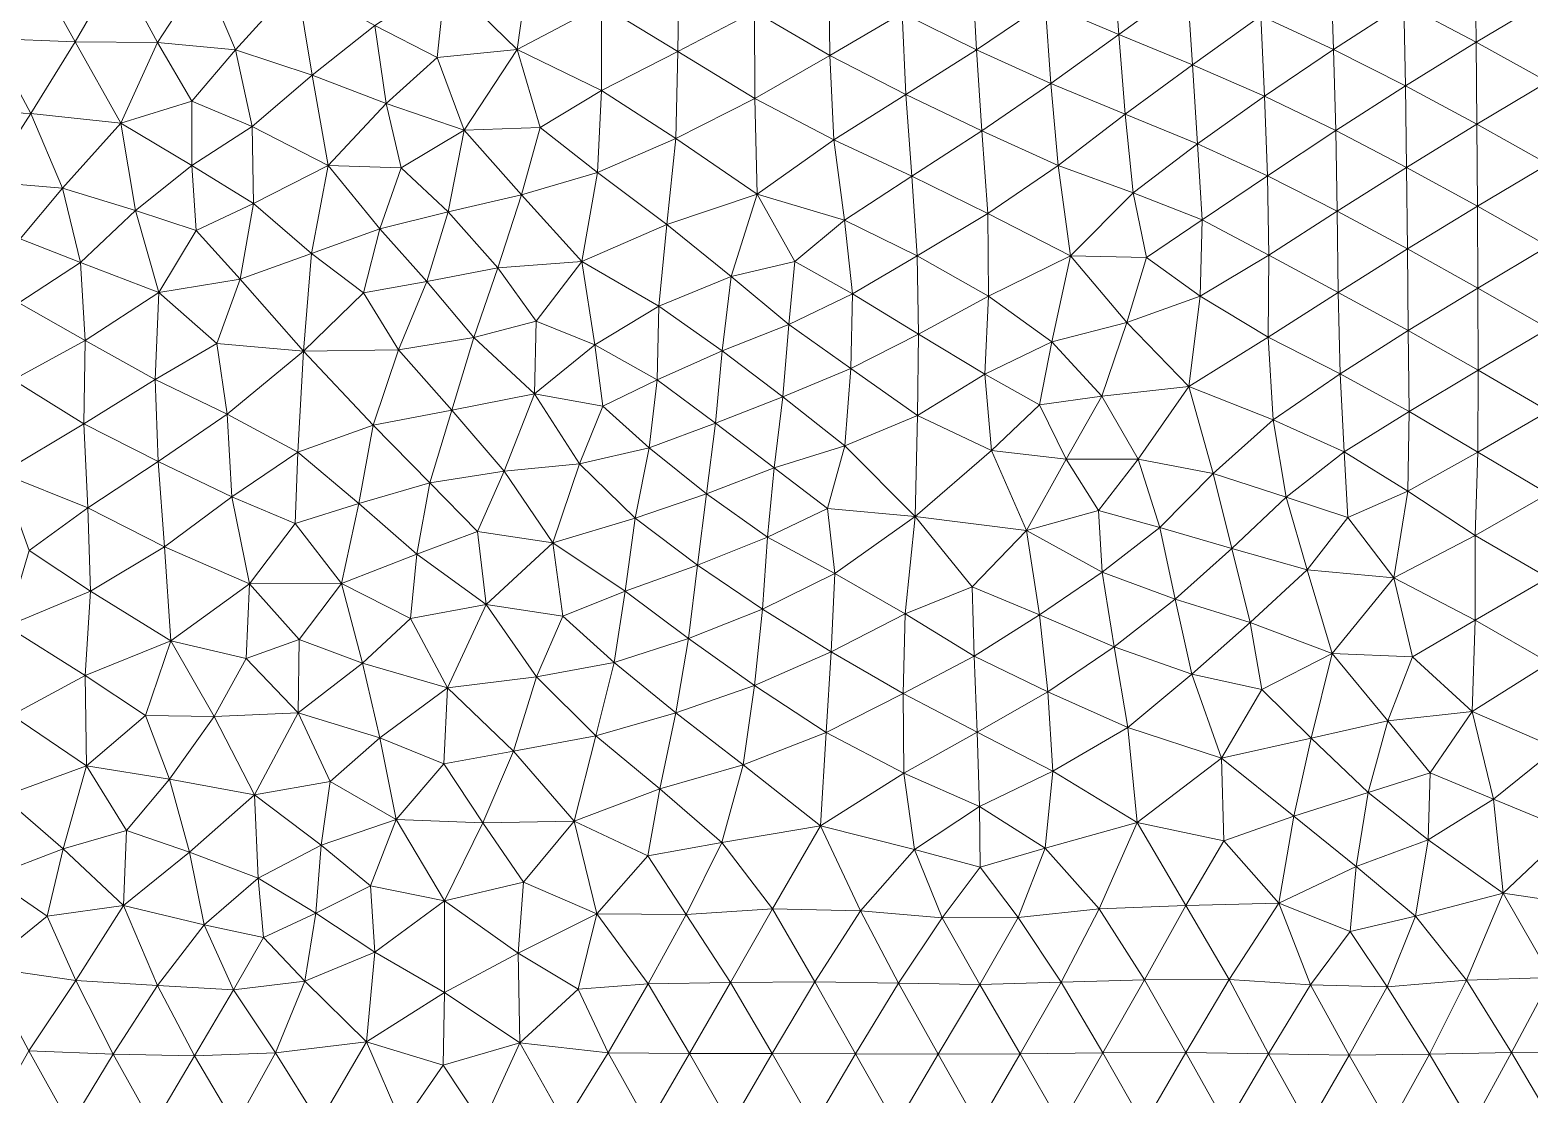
# Model space of a CAD drawing. Extents: x 1.2 to 53.9, y -43.5 to 3.2.
# Drawn here: x 15.723 to 19.36, y -39.633 to -37.052 of the extents above; entities that cross this region are included whole.
import ezdxf

# ---------------------------------------------------------------- set-up
doc = ezdxf.new("R2010")
doc.units = 0
doc.header["$MEASUREMENT"] = 0
doc.layers.add('layer', color=7, linetype='Continuous')

msp = doc.modelspace()

# ---------------------------------------------------------------- linework, layer by layer
at = {"layer": 'layer', "color": 47, "lineweight": 9}
for points in [[(16.9364, -36.8745), (16.7313, -36.9292), (16.9047, -37.0991)], [(17.1096, -36.9918), (16.9364, -36.8745), (16.9047, -37.0991)], [(18.3507, -36.8697), (18.1863, -36.9872), (18.3653, -37.0627)], [(18.5305, -36.942), (18.3507, -36.8697), (18.3653, -37.0627)], [(15.7306, -36.8974), (15.5259, -36.8933), (15.627, -37.0723)], [(15.8326, -37.0802), (15.7306, -36.8974), (15.627, -37.0723)], [(15.9356, -36.9027), (15.7306, -36.8974), (15.8326, -37.0802)], [(16.0321, -37.0819), (15.9356, -36.9027), (15.8326, -37.0802)], [(16.1421, -36.9128), (15.9356, -36.9027), (16.0321, -37.0819)], [(16.2218, -37.0997), (16.1421, -36.9128), (16.0321, -37.0819)], [(16.3702, -36.936), (16.1421, -36.9128), (16.2218, -37.0997)], [(17.2983, -36.8916), (17.1096, -36.9918), (17.2945, -37.1038)], [(17.4806, -37.0073), (17.2983, -36.8916), (17.2945, -37.1038)], [(17.6612, -36.912), (17.4806, -37.0073), (17.664, -37.1134)], [(17.8392, -37.0108), (17.6612, -36.912), (17.664, -37.1134)], [(18.0087, -36.9058), (17.8392, -37.0108), (18.0192, -37.0999)], [(18.1863, -36.9872), (18.0087, -36.9058), (18.0192, -37.0999)], [(18.8795, -36.9014), (18.7095, -37.0177), (18.886, -37.0994)], [(19.0568, -36.9889), (18.8795, -36.9014), (18.886, -37.0994)], [(19.2298, -36.8818), (19.0568, -36.9889), (19.2318, -37.0814)], [(19.4046, -36.9777), (19.2298, -36.8818), (19.2318, -37.0814)], [(16.3702, -36.936), (16.2218, -37.0997), (16.4079, -37.1613)], [(16.5599, -37.0409), (16.3702, -36.936), (16.4079, -37.1613)], [(16.7313, -36.9292), (16.5599, -37.0409), (16.7113, -37.1183)], [(16.9047, -37.0991), (16.7313, -36.9292), (16.7113, -37.1183)], [(18.5305, -36.942), (18.3653, -37.0627), (18.5433, -37.1361)], [(18.7095, -37.0177), (18.5305, -36.942), (18.5433, -37.1361)], [(18.1863, -36.9872), (18.0192, -37.0999), (18.2003, -37.1815)], [(18.3653, -37.0627), (18.1863, -36.9872), (18.2003, -37.1815)], [(19.0568, -36.9889), (18.886, -37.0994), (19.0603, -37.1873)], [(19.2318, -37.0814), (19.0568, -36.9889), (19.0603, -37.1873)], [(19.4046, -36.9777), (19.2318, -37.0814), (19.4055, -37.1774)], [(17.1096, -36.9918), (16.9047, -37.0991), (17.1094, -37.1988)], [(17.2945, -37.1038), (17.1096, -36.9918), (17.1094, -37.1988)], [(17.4806, -37.0073), (17.2945, -37.1038), (17.4815, -37.218)], [(17.664, -37.1134), (17.4806, -37.0073), (17.4815, -37.218)], [(17.8392, -37.0108), (17.664, -37.1134), (17.8485, -37.2086)], [(18.0192, -37.0999), (17.8392, -37.0108), (17.8485, -37.2086)], [(18.7095, -37.0177), (18.5433, -37.1361), (18.7184, -37.2126)], [(18.886, -37.0994), (18.7095, -37.0177), (18.7184, -37.2126)], [(16.5599, -37.0409), (16.4079, -37.1613), (16.5872, -37.2298)], [(16.7113, -37.1183), (16.5599, -37.0409), (16.5872, -37.2298)], [(15.7249, -37.2546), (15.627, -37.0723), (15.5237, -37.2453)], [(15.8326, -37.0802), (15.627, -37.0723), (15.7249, -37.2546)], [(15.9436, -37.2775), (15.8326, -37.0802), (15.7249, -37.2546)], [(16.0321, -37.0819), (15.8326, -37.0802), (15.9436, -37.2775)], [(16.1155, -37.2244), (16.0321, -37.0819), (15.9436, -37.2775)], [(16.2218, -37.0997), (16.0321, -37.0819), (16.1155, -37.2244)], [(18.3653, -37.0627), (18.2003, -37.1815), (18.3803, -37.2561)], [(18.5433, -37.1361), (18.3653, -37.0627), (18.3803, -37.2561)], [(19.2318, -37.0814), (19.0603, -37.1873), (19.2335, -37.2804)], [(19.4055, -37.1774), (19.2318, -37.0814), (19.2335, -37.2804)], [(16.2218, -37.0997), (16.1155, -37.2244), (16.2624, -37.2858)], [(16.4079, -37.1613), (16.2218, -37.0997), (16.2624, -37.2858)], [(16.7113, -37.1183), (16.5872, -37.2298), (16.7766, -37.2946)], [(16.9047, -37.0991), (16.7113, -37.1183), (16.7766, -37.2946)], [(16.9607, -37.288), (16.9047, -37.0991), (16.7766, -37.2946)], [(17.1094, -37.1988), (16.9047, -37.0991), (16.9607, -37.288)], [(17.2945, -37.1038), (17.1094, -37.1988), (17.2898, -37.3148)], [(17.4815, -37.218), (17.2945, -37.1038), (17.2898, -37.3148)], [(17.664, -37.1134), (17.4815, -37.218), (17.6737, -37.3184)], [(17.8485, -37.2086), (17.664, -37.1134), (17.6737, -37.3184)], [(18.0192, -37.0999), (17.8485, -37.2086), (18.0326, -37.2966)], [(18.2003, -37.1815), (18.0192, -37.0999), (18.0326, -37.2966)], [(18.886, -37.0994), (18.7184, -37.2126), (18.8911, -37.2956)], [(19.0603, -37.1873), (18.886, -37.0994), (18.8911, -37.2956)], [(16.4079, -37.1613), (16.2624, -37.2858), (16.4461, -37.3801)], [(16.5872, -37.2298), (16.4079, -37.1613), (16.4461, -37.3801)], [(18.5433, -37.1361), (18.3803, -37.2561), (18.5555, -37.3276)], [(18.7184, -37.2126), (18.5433, -37.1361), (18.5555, -37.3276)], [(17.1094, -37.1988), (16.9607, -37.288), (17.1003, -37.3978)], [(17.2898, -37.3148), (17.1094, -37.1988), (17.1003, -37.3978)], [(18.2003, -37.1815), (18.0326, -37.2966), (18.2178, -37.3802)], [(18.3803, -37.2561), (18.2003, -37.1815), (18.2178, -37.3802)], [(19.0603, -37.1873), (18.8911, -37.2956), (19.063, -37.3851)], [(19.2335, -37.2804), (19.0603, -37.1873), (19.063, -37.3851)], [(19.4055, -37.1774), (19.2335, -37.2804), (19.4063, -37.3769)], [(16.1155, -37.2244), (15.9436, -37.2775), (16.1159, -37.3808)], [(16.2624, -37.2858), (16.1155, -37.2244), (16.1159, -37.3808)], [(16.6236, -37.386), (16.5872, -37.2298), (16.4461, -37.3801)], [(16.7766, -37.2946), (16.5872, -37.2298), (16.6236, -37.386)], [(17.4815, -37.218), (17.2898, -37.3148), (17.4876, -37.4498)], [(17.6737, -37.3184), (17.4815, -37.218), (17.4876, -37.4498)], [(17.8485, -37.2086), (17.6737, -37.3184), (17.8627, -37.406)], [(18.0326, -37.2966), (17.8485, -37.2086), (17.8627, -37.406)], [(18.7184, -37.2126), (18.5555, -37.3276), (18.7255, -37.4052)], [(18.8911, -37.2956), (18.7184, -37.2126), (18.7255, -37.4052)], [(15.7249, -37.2546), (15.5237, -37.2453), (15.6181, -37.4201)], [(15.8022, -37.4357), (15.7249, -37.2546), (15.6181, -37.4201)], [(15.9436, -37.2775), (15.7249, -37.2546), (15.8022, -37.4357)], [(15.9436, -37.2775), (15.8022, -37.4357), (15.979, -37.4893)], [(16.1159, -37.3808), (15.9436, -37.2775), (15.979, -37.4893)], [(18.3803, -37.2561), (18.2178, -37.3802), (18.3998, -37.4466)], [(18.5555, -37.3276), (18.3803, -37.2561), (18.3998, -37.4466)], [(19.2335, -37.2804), (19.063, -37.3851), (19.2349, -37.4793)], [(19.4063, -37.3769), (19.2335, -37.2804), (19.2349, -37.4793)], [(16.2624, -37.2858), (16.1159, -37.3808), (16.2651, -37.4724)], [(16.4461, -37.3801), (16.2624, -37.2858), (16.2651, -37.4724)], [(16.7766, -37.2946), (16.6236, -37.386), (16.738, -37.4925)], [(16.9153, -37.452), (16.7766, -37.2946), (16.738, -37.4925)], [(16.9607, -37.288), (16.7766, -37.2946), (16.9153, -37.452)], [(17.1003, -37.3978), (16.9607, -37.288), (16.9153, -37.452)], [(17.2898, -37.3148), (17.1003, -37.3978), (17.2682, -37.5237)], [(17.4876, -37.4498), (17.2898, -37.3148), (17.2682, -37.5237)], [(18.0326, -37.2966), (17.8627, -37.406), (18.0474, -37.4971)], [(18.2178, -37.3802), (18.0326, -37.2966), (18.0474, -37.4971)], [(18.8911, -37.2956), (18.7255, -37.4052), (18.8947, -37.4914)], [(19.063, -37.3851), (18.8911, -37.2956), (18.8947, -37.4914)], [(17.6737, -37.3184), (17.4876, -37.4498), (17.6991, -37.513)], [(17.8627, -37.406), (17.6737, -37.3184), (17.6991, -37.513)], [(18.5555, -37.3276), (18.3998, -37.4466), (18.5669, -37.5125)], [(18.7255, -37.4052), (18.5555, -37.3276), (18.5669, -37.5125)], [(16.1159, -37.3808), (15.979, -37.4893), (16.1263, -37.5378)], [(16.2651, -37.4724), (16.1159, -37.3808), (16.1263, -37.5378)], [(16.4461, -37.3801), (16.2651, -37.4724), (16.4057, -37.594)], [(16.5716, -37.5338), (16.4461, -37.3801), (16.4057, -37.594)], [(16.6236, -37.386), (16.4461, -37.3801), (16.5716, -37.5338)], [(16.738, -37.4925), (16.6236, -37.386), (16.5716, -37.5338)], [(18.2178, -37.3802), (18.0474, -37.4971), (18.2474, -37.5996)], [(18.3998, -37.4466), (18.2178, -37.3802), (18.2474, -37.5996)], [(19.063, -37.3851), (18.8947, -37.4914), (19.0651, -37.583)], [(19.2349, -37.4793), (19.063, -37.3851), (19.0651, -37.583)], [(19.4063, -37.3769), (19.2349, -37.4793), (19.407, -37.5765)], [(15.8022, -37.4357), (15.6181, -37.4201), (15.6994, -37.5586)], [(17.1003, -37.3978), (16.9153, -37.452), (17.0618, -37.6134)], [(17.2682, -37.5237), (17.1003, -37.3978), (17.0618, -37.6134)], [(17.8627, -37.406), (17.6991, -37.513), (17.8757, -37.5993)], [(18.0474, -37.4971), (17.8627, -37.406), (17.8757, -37.5993)], [(18.7255, -37.4052), (18.5669, -37.5125), (18.7285, -37.5978)], [(18.8947, -37.4914), (18.7255, -37.4052), (18.7285, -37.5978)], [(15.8022, -37.4357), (15.6994, -37.5586), (15.8458, -37.6155)], [(15.979, -37.4893), (15.8022, -37.4357), (15.8458, -37.6155)], [(16.9153, -37.452), (16.738, -37.4925), (16.858, -37.629)], [(17.0618, -37.6134), (16.9153, -37.452), (16.858, -37.629)], [(17.4876, -37.4498), (17.2682, -37.5237), (17.4243, -37.6498)], [(17.5784, -37.6136), (17.4876, -37.4498), (17.4243, -37.6498)], [(17.6991, -37.513), (17.4876, -37.4498), (17.5784, -37.6136)], [(18.3998, -37.4466), (18.2474, -37.5996), (18.432, -37.6036)], [(18.5669, -37.5125), (18.3998, -37.4466), (18.432, -37.6036)], [(15.979, -37.4893), (15.8458, -37.6155), (16.0355, -37.6884)], [(16.1263, -37.5378), (15.979, -37.4893), (16.0355, -37.6884)], [(16.2651, -37.4724), (16.1263, -37.5378), (16.2327, -37.6562)], [(16.4057, -37.594), (16.2651, -37.4724), (16.2327, -37.6562)], [(16.738, -37.4925), (16.5716, -37.5338), (16.6856, -37.6617)], [(16.858, -37.629), (16.738, -37.4925), (16.6856, -37.6617)], [(18.0474, -37.4971), (17.8757, -37.5993), (18.0486, -37.6972)], [(18.2474, -37.5996), (18.0474, -37.4971), (18.0486, -37.6972)], [(18.8947, -37.4914), (18.7285, -37.5978), (18.897, -37.6884)], [(19.0651, -37.583), (18.8947, -37.4914), (18.897, -37.6884)], [(19.2349, -37.4793), (19.0651, -37.583), (19.2361, -37.6782)], [(19.407, -37.5765), (19.2349, -37.4793), (19.2361, -37.6782)], [(16.5716, -37.5338), (16.4057, -37.594), (16.5326, -37.6897)], [(16.6856, -37.6617), (16.5716, -37.5338), (16.5326, -37.6897)], [(17.2682, -37.5237), (17.0618, -37.6134), (17.2488, -37.7218)], [(17.2682, -37.5237), (17.2488, -37.7218), (17.4243, -37.6498)], [(17.6991, -37.513), (17.5784, -37.6136), (17.7183, -37.692)], [(17.8757, -37.5993), (17.6991, -37.513), (17.7183, -37.692)], [(18.5669, -37.5125), (18.432, -37.6036), (18.5621, -37.6978)], [(18.7285, -37.5978), (18.5669, -37.5125), (18.5621, -37.6978)], [(15.8458, -37.6155), (15.6994, -37.5586), (15.6963, -37.7135)], [(16.2327, -37.6562), (16.1263, -37.5378), (16.0355, -37.6884)], [(16.4057, -37.594), (16.2327, -37.6562), (16.3863, -37.8312)], [(16.5326, -37.6897), (16.4057, -37.594), (16.3863, -37.8312)], [(17.8757, -37.5993), (17.7183, -37.692), (17.8789, -37.7893)], [(18.0486, -37.6972), (17.8757, -37.5993), (17.8789, -37.7893)], [(18.2474, -37.5996), (18.0486, -37.6972), (18.2027, -37.8081)], [(18.2474, -37.5996), (18.2027, -37.8081), (18.384, -37.7616)], [(18.432, -37.6036), (18.2474, -37.5996), (18.384, -37.7616)], [(18.5621, -37.6978), (18.432, -37.6036), (18.384, -37.7616)], [(18.7285, -37.5978), (18.5621, -37.6978), (18.7271, -37.7969)], [(18.897, -37.6884), (18.7285, -37.5978), (18.7271, -37.7969)], [(19.0651, -37.583), (18.897, -37.6884), (19.0673, -37.781)], [(19.2361, -37.6782), (19.0651, -37.583), (19.0673, -37.781)], [(19.407, -37.5765), (19.2361, -37.6782), (19.4074, -37.7761)], [(15.8458, -37.6155), (15.6963, -37.7135), (15.8573, -37.8049)], [(16.0355, -37.6884), (15.8458, -37.6155), (15.8573, -37.8049)], [(16.858, -37.629), (16.6856, -37.6617), (16.8, -37.7977)], [(16.9511, -37.7581), (16.858, -37.629), (16.8, -37.7977)], [(17.0618, -37.6134), (16.858, -37.629), (16.9511, -37.7581)], [(17.0939, -37.8151), (17.0618, -37.6134), (16.9511, -37.7581)], [(17.2488, -37.7218), (17.0618, -37.6134), (17.0939, -37.8151)], [(17.5784, -37.6136), (17.4243, -37.6498), (17.5643, -37.7661)], [(17.7183, -37.692), (17.5784, -37.6136), (17.5643, -37.7661)], [(16.2327, -37.6562), (16.0355, -37.6884), (16.1765, -37.812)], [(16.3863, -37.8312), (16.2327, -37.6562), (16.1765, -37.812)], [(16.6856, -37.6617), (16.5326, -37.6897), (16.6169, -37.8276)], [(16.8, -37.7977), (16.6856, -37.6617), (16.6169, -37.8276)], [(17.4243, -37.6498), (17.2488, -37.7218), (17.4025, -37.8304)], [(17.5643, -37.7661), (17.4243, -37.6498), (17.4025, -37.8304)], [(19.2361, -37.6782), (19.0673, -37.781), (19.2369, -37.877)], [(19.4074, -37.7761), (19.2361, -37.6782), (19.2369, -37.877)], [(15.8573, -37.8049), (15.6963, -37.7135), (15.6822, -37.9006)], [(16.0355, -37.6884), (15.8573, -37.8049), (16.0267, -37.8995)], [(16.1765, -37.812), (16.0355, -37.6884), (16.0267, -37.8995)], [(16.6169, -37.8276), (16.5326, -37.6897), (16.3863, -37.8312)], [(17.7183, -37.692), (17.5643, -37.7661), (17.7146, -37.8727)], [(17.8789, -37.7893), (17.7183, -37.692), (17.7146, -37.8727)], [(18.0486, -37.6972), (17.8789, -37.7893), (18.0395, -37.8865)], [(18.2027, -37.8081), (18.0486, -37.6972), (18.0395, -37.8865)], [(18.5621, -37.6978), (18.384, -37.7616), (18.5346, -37.9168)], [(18.7271, -37.7969), (18.5621, -37.6978), (18.5346, -37.9168)], [(18.897, -37.6884), (18.7271, -37.7969), (18.9017, -37.8857)], [(19.0673, -37.781), (18.897, -37.6884), (18.9017, -37.8857)], [(17.2488, -37.7218), (17.0939, -37.8151), (17.2444, -37.9004)], [(17.4025, -37.8304), (17.2488, -37.7218), (17.2444, -37.9004)], [(16.9511, -37.7581), (16.8, -37.7977), (16.9468, -37.9344)], [(17.0939, -37.8151), (16.9511, -37.7581), (16.9468, -37.9344)], [(17.5643, -37.7661), (17.4025, -37.8304), (17.5493, -37.9416)], [(17.7146, -37.8727), (17.5643, -37.7661), (17.5493, -37.9416)], [(17.8789, -37.7893), (17.7146, -37.8727), (17.8768, -37.9867)], [(18.0395, -37.8865), (17.8789, -37.7893), (17.8768, -37.9867)], [(18.384, -37.7616), (18.2027, -37.8081), (18.3239, -37.94)], [(18.384, -37.7616), (18.3239, -37.94), (18.5346, -37.9168)], [(19.0673, -37.781), (18.9017, -37.8857), (19.0695, -37.9772)], [(19.2369, -37.877), (19.0673, -37.781), (19.0695, -37.9772)], [(19.4074, -37.7761), (19.2369, -37.877), (19.4073, -37.976)], [(15.8573, -37.8049), (15.6822, -37.9006), (15.8533, -38.0074)], [(16.0267, -37.8995), (15.8573, -37.8049), (15.8533, -38.0074)], [(16.1765, -37.812), (16.0267, -37.8995), (16.2014, -37.9835)], [(16.3863, -37.8312), (16.1765, -37.812), (16.2014, -37.9835)], [(16.8, -37.7977), (16.6169, -37.8276), (16.7467, -37.9741)], [(16.9468, -37.9344), (16.8, -37.7977), (16.7467, -37.9741)], [(17.113, -37.9643), (17.0939, -37.8151), (16.9468, -37.9344)], [(17.2444, -37.9004), (17.0939, -37.8151), (17.113, -37.9643)], [(18.2027, -37.8081), (18.0395, -37.8865), (18.1721, -37.9608)], [(18.2027, -37.8081), (18.1721, -37.9608), (18.3239, -37.94)], [(18.7271, -37.7969), (18.5346, -37.9168), (18.7397, -37.9978)], [(18.9017, -37.8857), (18.7271, -37.7969), (18.7397, -37.9978)], [(16.3863, -37.8312), (16.2014, -37.9835), (16.3725, -38.0758)], [(16.5553, -38.0101), (16.3863, -37.8312), (16.3725, -38.0758)], [(16.6169, -37.8276), (16.3863, -37.8312), (16.5553, -38.0101)], [(16.7467, -37.9741), (16.6169, -37.8276), (16.5553, -38.0101)], [(17.4025, -37.8304), (17.2444, -37.9004), (17.3859, -38.0057)], [(17.5493, -37.9416), (17.4025, -37.8304), (17.3859, -38.0057)], [(17.7146, -37.8727), (17.5493, -37.9416), (17.6998, -38.0605)], [(17.8768, -37.9867), (17.7146, -37.8727), (17.6998, -38.0605)], [(18.0563, -38.0716), (18.0395, -37.8865), (17.8768, -37.9867)], [(18.1721, -37.9608), (18.0395, -37.8865), (18.0563, -38.0716)], [(18.9017, -37.8857), (18.7397, -37.9978), (18.9113, -38.0751)], [(19.0695, -37.9772), (18.9017, -37.8857), (18.9113, -38.0751)], [(19.2369, -37.877), (19.0695, -37.9772), (19.2357, -38.0758)], [(19.4073, -37.976), (19.2369, -37.877), (19.2357, -38.0758)], [(15.8533, -38.0074), (15.6822, -37.9006), (15.6535, -38.1269)], [(16.0267, -37.8995), (15.8533, -38.0074), (16.0344, -38.0984)], [(16.2014, -37.9835), (16.0267, -37.8995), (16.0344, -38.0984)], [(16.9468, -37.9344), (16.7467, -37.9741), (16.8732, -38.1221)], [(17.0565, -38.104), (16.9468, -37.9344), (16.8732, -38.1221)], [(17.113, -37.9643), (16.9468, -37.9344), (17.0565, -38.104)], [(17.2444, -37.9004), (17.113, -37.9643), (17.2257, -38.0651)], [(17.2444, -37.9004), (17.2257, -38.0651), (17.3859, -38.0057)], [(18.5346, -37.9168), (18.3239, -37.94), (18.4115, -38.0931)], [(18.5346, -37.9168), (18.4115, -38.0931), (18.5934, -38.1274)], [(18.7397, -37.9978), (18.5346, -37.9168), (18.5934, -38.1274)], [(17.2257, -38.0651), (17.113, -37.9643), (17.0565, -38.104)], [(17.5493, -37.9416), (17.3859, -38.0057), (17.5286, -38.114)], [(17.6998, -38.0605), (17.5493, -37.9416), (17.5286, -38.114)], [(18.1721, -37.9608), (18.0563, -38.0716), (18.2369, -38.0929)], [(18.3239, -37.94), (18.1721, -37.9608), (18.2369, -38.0929)], [(18.3239, -37.94), (18.2369, -38.0929), (18.4115, -38.0931)], [(15.8533, -38.0074), (15.6535, -38.1269), (15.8635, -38.211)], [(16.0344, -38.0984), (15.8533, -38.0074), (15.8635, -38.211)], [(16.2014, -37.9835), (16.0344, -38.0984), (16.2127, -38.1839)], [(16.3725, -38.0758), (16.2014, -37.9835), (16.2127, -38.1839)], [(16.7467, -37.9741), (16.5553, -38.0101), (16.6935, -38.1502)], [(16.8732, -38.1221), (16.7467, -37.9741), (16.6935, -38.1502)], [(17.3859, -38.0057), (17.2257, -38.0651), (17.3647, -38.1766)], [(17.5286, -38.114), (17.3859, -38.0057), (17.3647, -38.1766)], [(17.8768, -37.9867), (17.6998, -38.0605), (17.8707, -38.2317)], [(18.0563, -38.0716), (17.8768, -37.9867), (17.8707, -38.2317)], [(18.7397, -37.9978), (18.5934, -38.1274), (18.7709, -38.1847)], [(18.9113, -38.0751), (18.7397, -37.9978), (18.7709, -38.1847)], [(19.0695, -37.9772), (18.9113, -38.0751), (19.0663, -38.1702)], [(19.2357, -38.0758), (19.0695, -37.9772), (19.0663, -38.1702)], [(19.4073, -37.976), (19.2357, -38.0758), (19.4063, -38.1771)], [(16.5207, -38.2005), (16.5553, -38.0101), (16.3725, -38.0758)], [(16.6935, -38.1502), (16.5553, -38.0101), (16.5207, -38.2005)], [(16.3725, -38.0758), (16.2127, -38.1839), (16.3664, -38.2485)], [(16.5207, -38.2005), (16.3725, -38.0758), (16.3664, -38.2485)], [(17.2257, -38.0651), (17.0565, -38.104), (17.1913, -38.2356)], [(17.3647, -38.1766), (17.2257, -38.0651), (17.1913, -38.2356)], [(17.6998, -38.0605), (17.5286, -38.114), (17.6578, -38.2126)], [(17.6998, -38.0605), (17.6578, -38.2126), (17.8707, -38.2317)], [(18.1409, -38.2656), (18.0563, -38.0716), (17.8707, -38.2317)], [(18.2369, -38.0929), (18.0563, -38.0716), (18.1409, -38.2656)], [(18.9113, -38.0751), (18.7709, -38.1847), (18.9204, -38.2347)], [(19.0663, -38.1702), (18.9113, -38.0751), (18.9204, -38.2347)], [(19.2357, -38.0758), (19.0663, -38.1702), (19.2294, -38.2779)], [(19.4063, -38.1771), (19.2357, -38.0758), (19.2294, -38.2779)], [(16.0344, -38.0984), (15.8635, -38.211), (16.0496, -38.3054)], [(16.2127, -38.1839), (16.0344, -38.0984), (16.0496, -38.3054)], [(17.0565, -38.104), (16.8732, -38.1221), (16.9914, -38.2958)], [(17.1913, -38.2356), (17.0565, -38.104), (16.9914, -38.2958)], [(17.5286, -38.114), (17.3647, -38.1766), (17.5121, -38.2816)], [(17.6578, -38.2126), (17.5286, -38.114), (17.5121, -38.2816)], [(18.2369, -38.0929), (18.1409, -38.2656), (18.3157, -38.2173)], [(18.4115, -38.0931), (18.2369, -38.0929), (18.3157, -38.2173)], [(18.4115, -38.0931), (18.3157, -38.2173), (18.4643, -38.2586)], [(18.5934, -38.1274), (18.4115, -38.0931), (18.4643, -38.2586)], [(15.8635, -38.211), (15.6535, -38.1269), (15.7211, -38.3143)], [(16.6935, -38.1502), (16.5207, -38.2005), (16.662, -38.3232)], [(16.809, -38.2686), (16.6935, -38.1502), (16.662, -38.3232)], [(16.8732, -38.1221), (16.6935, -38.1502), (16.809, -38.2686)], [(16.9914, -38.2958), (16.8732, -38.1221), (16.809, -38.2686)], [(18.5934, -38.1274), (18.4643, -38.2586), (18.6391, -38.3096)], [(18.7709, -38.1847), (18.5934, -38.1274), (18.6391, -38.3096)], [(16.2127, -38.1839), (16.0496, -38.3054), (16.2557, -38.3948)], [(16.3664, -38.2485), (16.2127, -38.1839), (16.2557, -38.3948)], [(17.3647, -38.1766), (17.1913, -38.2356), (17.3428, -38.3501)], [(17.5121, -38.2816), (17.3647, -38.1766), (17.3428, -38.3501)], [(18.7709, -38.1847), (18.6391, -38.3096), (18.8215, -38.361)], [(18.9204, -38.2347), (18.7709, -38.1847), (18.8215, -38.361)], [(19.0663, -38.1702), (18.9204, -38.2347), (19.0324, -38.3806)], [(19.2294, -38.2779), (19.0663, -38.1702), (19.0324, -38.3806)], [(19.4063, -38.1771), (19.2294, -38.2779), (19.4065, -38.3803)], [(15.8635, -38.211), (15.7211, -38.3143), (15.8701, -38.4132)], [(16.0496, -38.3054), (15.8635, -38.211), (15.8701, -38.4132)], [(16.479, -38.3947), (16.5207, -38.2005), (16.3664, -38.2485)], [(16.662, -38.3232), (16.5207, -38.2005), (16.479, -38.3947)], [(17.6578, -38.2126), (17.5121, -38.2816), (17.676, -38.37)], [(17.8707, -38.2317), (17.6578, -38.2126), (17.676, -38.37)], [(18.3157, -38.2173), (18.1409, -38.2656), (18.3247, -38.3668)], [(18.4643, -38.2586), (18.3157, -38.2173), (18.3247, -38.3668)], [(16.479, -38.3947), (16.3664, -38.2485), (16.2557, -38.3948)], [(17.1913, -38.2356), (16.9914, -38.2958), (17.1669, -38.413)], [(17.3428, -38.3501), (17.1913, -38.2356), (17.1669, -38.413)], [(17.8707, -38.2317), (17.676, -38.37), (17.8464, -38.4676)], [(18.009, -38.4025), (17.8707, -38.2317), (17.8464, -38.4676)], [(18.1409, -38.2656), (17.8707, -38.2317), (18.009, -38.4025)], [(18.4643, -38.2586), (18.3247, -38.3668), (18.5013, -38.432)], [(18.6391, -38.3096), (18.4643, -38.2586), (18.5013, -38.432)], [(19.0324, -38.3806), (18.9204, -38.2347), (18.8215, -38.361)], [(16.809, -38.2686), (16.662, -38.3232), (16.8297, -38.4452)], [(16.9914, -38.2958), (16.809, -38.2686), (16.8297, -38.4452)], [(17.0158, -38.4734), (16.9914, -38.2958), (16.8297, -38.4452)], [(17.1669, -38.413), (16.9914, -38.2958), (17.0158, -38.4734)], [(17.5121, -38.2816), (17.3428, -38.3501), (17.5002, -38.4568)], [(17.676, -38.37), (17.5121, -38.2816), (17.5002, -38.4568)], [(18.1409, -38.2656), (18.009, -38.4025), (18.1726, -38.4702)], [(18.3247, -38.3668), (18.1409, -38.2656), (18.1726, -38.4702)], [(19.2294, -38.2779), (19.0324, -38.3806), (19.2296, -38.4836)], [(19.4065, -38.3803), (19.2294, -38.2779), (19.2296, -38.4836)], [(15.8701, -38.4132), (15.7211, -38.3143), (15.6667, -38.498)], [(16.0496, -38.3054), (15.8701, -38.4132), (16.0646, -38.5338)], [(16.0496, -38.3054), (16.0646, -38.5338), (16.2557, -38.3948)], [(16.662, -38.3232), (16.479, -38.3947), (16.6464, -38.4794)], [(16.8297, -38.4452), (16.662, -38.3232), (16.6464, -38.4794)], [(18.6391, -38.3096), (18.5013, -38.432), (18.6833, -38.4892)], [(18.8215, -38.361), (18.6391, -38.3096), (18.6833, -38.4892)], [(17.3428, -38.3501), (17.1669, -38.413), (17.3204, -38.5274)], [(17.5002, -38.4568), (17.3428, -38.3501), (17.3204, -38.5274)], [(17.676, -38.37), (17.5002, -38.4568), (17.6668, -38.5603)], [(17.8464, -38.4676), (17.676, -38.37), (17.6668, -38.5603)], [(18.3247, -38.3668), (18.1726, -38.4702), (18.3537, -38.5483)], [(18.5013, -38.432), (18.3247, -38.3668), (18.3537, -38.5483)], [(18.8215, -38.361), (18.6833, -38.4892), (18.8825, -38.5645)], [(19.0324, -38.3806), (18.8215, -38.361), (18.8825, -38.5645)], [(16.2557, -38.3948), (16.0646, -38.5338), (16.2478, -38.576)], [(16.2557, -38.3948), (16.2478, -38.576), (16.3764, -38.5304)], [(16.479, -38.3947), (16.2557, -38.3948), (16.3764, -38.5304)], [(16.5299, -38.5874), (16.479, -38.3947), (16.3764, -38.5304)], [(16.6464, -38.4794), (16.479, -38.3947), (16.5299, -38.5874)], [(18.009, -38.4025), (17.8464, -38.4676), (18.014, -38.5704)], [(18.1726, -38.4702), (18.009, -38.4025), (18.014, -38.5704)], [(19.0772, -38.572), (19.0324, -38.3806), (18.8825, -38.5645)], [(19.2296, -38.4836), (19.0324, -38.3806), (19.0772, -38.572)], [(19.4065, -38.3803), (19.2296, -38.4836), (19.4102, -38.587)], [(15.8701, -38.4132), (15.6667, -38.498), (15.8573, -38.6178)], [(16.0646, -38.5338), (15.8701, -38.4132), (15.8573, -38.6178)], [(17.1669, -38.413), (17.0158, -38.4734), (17.1401, -38.5858)], [(17.3204, -38.5274), (17.1669, -38.413), (17.1401, -38.5858)], [(18.5013, -38.432), (18.3537, -38.5483), (18.5424, -38.6142)], [(18.6833, -38.4892), (18.5013, -38.432), (18.5424, -38.6142)], [(16.7359, -38.6478), (16.6464, -38.4794), (16.5299, -38.5874)], [(16.8297, -38.4452), (16.6464, -38.4794), (16.7359, -38.6478)], [(16.952, -38.6205), (16.8297, -38.4452), (16.7359, -38.6478)], [(17.0158, -38.4734), (16.8297, -38.4452), (16.952, -38.6205)], [(17.1401, -38.5858), (17.0158, -38.4734), (16.952, -38.6205)], [(17.5002, -38.4568), (17.3204, -38.5274), (17.4812, -38.6416)], [(17.6668, -38.5603), (17.5002, -38.4568), (17.4812, -38.6416)], [(17.8464, -38.4676), (17.6668, -38.5603), (17.8413, -38.6615)], [(18.014, -38.5704), (17.8464, -38.4676), (17.8413, -38.6615)], [(18.1726, -38.4702), (18.014, -38.5704), (18.1928, -38.6569)], [(18.3537, -38.5483), (18.1726, -38.4702), (18.1928, -38.6569)], [(15.8573, -38.6178), (15.6667, -38.498), (15.6786, -38.7134)], [(18.6833, -38.4892), (18.5424, -38.6142), (18.7115, -38.6512)], [(18.8825, -38.5645), (18.6833, -38.4892), (18.7115, -38.6512)], [(19.2296, -38.4836), (19.0772, -38.572), (19.2224, -38.7047)], [(19.4102, -38.587), (19.2296, -38.4836), (19.2224, -38.7047)], [(16.0646, -38.5338), (15.8573, -38.6178), (16.003, -38.7143)], [(16.0646, -38.5338), (16.003, -38.7143), (16.1699, -38.7167)], [(16.2478, -38.576), (16.0646, -38.5338), (16.1699, -38.7167)], [(16.3764, -38.5304), (16.2478, -38.576), (16.3734, -38.7077)], [(16.5299, -38.5874), (16.3764, -38.5304), (16.3734, -38.7077)], [(17.3204, -38.5274), (17.1401, -38.5858), (17.2904, -38.7081)], [(17.3204, -38.5274), (17.2904, -38.7081), (17.4812, -38.6416)], [(18.3537, -38.5483), (18.1928, -38.6569), (18.3871, -38.7437)], [(18.5424, -38.6142), (18.3537, -38.5483), (18.3871, -38.7437)], [(16.3734, -38.7077), (16.2478, -38.576), (16.1699, -38.7167)], [(16.5716, -38.7685), (16.5299, -38.5874), (16.3734, -38.7077)], [(16.7359, -38.6478), (16.5299, -38.5874), (16.5716, -38.7685)], [(17.1401, -38.5858), (16.952, -38.6205), (17.0956, -38.7637)], [(17.2904, -38.7081), (17.1401, -38.5858), (17.0956, -38.7637)], [(17.6668, -38.5603), (17.4812, -38.6416), (17.6547, -38.7559)], [(17.8413, -38.6615), (17.6668, -38.5603), (17.6547, -38.7559)], [(18.014, -38.5704), (17.8413, -38.6615), (18.021, -38.7549)], [(18.1928, -38.6569), (18.014, -38.5704), (18.021, -38.7549)], [(18.8825, -38.5645), (18.7115, -38.6512), (18.8318, -38.7699)], [(18.8825, -38.5645), (18.8318, -38.7699), (19.0179, -38.7273)], [(19.0772, -38.572), (18.8825, -38.5645), (19.0179, -38.7273)], [(19.2224, -38.7047), (19.0772, -38.572), (19.0179, -38.7273)], [(19.4102, -38.587), (19.2224, -38.7047), (19.4277, -38.7937)], [(15.8573, -38.6178), (15.6786, -38.7134), (15.8605, -38.8365)], [(16.003, -38.7143), (15.8573, -38.6178), (15.8605, -38.8365)], [(16.952, -38.6205), (16.7359, -38.6478), (16.896, -38.8014)], [(17.0956, -38.7637), (16.952, -38.6205), (16.896, -38.8014)], [(18.5424, -38.6142), (18.3871, -38.7437), (18.6139, -38.8184)], [(18.7115, -38.6512), (18.5424, -38.6142), (18.6139, -38.8184)], [(16.7274, -38.8314), (16.7359, -38.6478), (16.5716, -38.7685)], [(16.896, -38.8014), (16.7359, -38.6478), (16.7274, -38.8314)], [(17.4812, -38.6416), (17.2904, -38.7081), (17.4535, -38.8339)], [(17.6547, -38.7559), (17.4812, -38.6416), (17.4535, -38.8339)], [(17.8413, -38.6615), (17.6547, -38.7559), (17.8429, -38.8545)], [(18.021, -38.7549), (17.8413, -38.6615), (17.8429, -38.8545)], [(18.1928, -38.6569), (18.021, -38.7549), (18.2048, -38.8497)], [(18.3871, -38.7437), (18.1928, -38.6569), (18.2048, -38.8497)], [(18.7115, -38.6512), (18.6139, -38.8184), (18.8318, -38.7699)], [(15.8605, -38.8365), (15.6786, -38.7134), (15.6574, -38.9111)], [(16.003, -38.7143), (15.8605, -38.8365), (16.0619, -38.8688)], [(16.1699, -38.7167), (16.003, -38.7143), (16.0619, -38.8688)], [(16.1699, -38.7167), (16.0619, -38.8688), (16.2678, -38.907)], [(16.3734, -38.7077), (16.1699, -38.7167), (16.2678, -38.907)], [(16.4511, -38.8748), (16.3734, -38.7077), (16.2678, -38.907)], [(16.5716, -38.7685), (16.3734, -38.7077), (16.4511, -38.8748)], [(17.2904, -38.7081), (17.0956, -38.7637), (17.2512, -38.8923)], [(17.4535, -38.8339), (17.2904, -38.7081), (17.2512, -38.8923)], [(19.0179, -38.7273), (18.8318, -38.7699), (18.9699, -38.901)], [(19.1202, -38.8533), (19.0179, -38.7273), (18.9699, -38.901)], [(19.2224, -38.7047), (19.0179, -38.7273), (19.1202, -38.8533)], [(19.2224, -38.7047), (19.1202, -38.8533), (19.2739, -38.9177)], [(19.4277, -38.7937), (19.2224, -38.7047), (19.2739, -38.9177)], [(16.6116, -38.9666), (16.5716, -38.7685), (16.4511, -38.8748)], [(16.7274, -38.8314), (16.5716, -38.7685), (16.6116, -38.9666)], [(17.0956, -38.7637), (16.896, -38.8014), (17.0437, -38.9712)], [(17.2512, -38.8923), (17.0956, -38.7637), (17.0437, -38.9712)], [(17.6547, -38.7559), (17.4535, -38.8339), (17.6408, -38.9821)], [(17.8429, -38.8545), (17.6547, -38.7559), (17.6408, -38.9821)], [(18.021, -38.7549), (17.8429, -38.8545), (18.0265, -38.9351)], [(18.2048, -38.8497), (18.021, -38.7549), (18.0265, -38.9351)], [(18.3871, -38.7437), (18.2048, -38.8497), (18.4092, -38.9742)], [(18.6139, -38.8184), (18.3871, -38.7437), (18.4092, -38.9742)], [(18.8318, -38.7699), (18.6139, -38.8184), (18.7896, -38.959)], [(18.9699, -38.901), (18.8318, -38.7699), (18.7896, -38.959)], [(16.896, -38.8014), (16.7274, -38.8314), (16.8216, -38.9749)], [(17.0437, -38.9712), (16.896, -38.8014), (16.8216, -38.9749)], [(19.4277, -38.7937), (19.2739, -38.9177), (19.4582, -38.9933)], [(15.8605, -38.8365), (15.6574, -38.9111), (15.8034, -39.0377)], [(15.9575, -38.9931), (15.8605, -38.8365), (15.8034, -39.0377)], [(16.0619, -38.8688), (15.8605, -38.8365), (15.9575, -38.9931)], [(16.8216, -38.9749), (16.7274, -38.8314), (16.6116, -38.9666)], [(17.4535, -38.8339), (17.2512, -38.8923), (17.4013, -39.023)], [(17.6408, -38.9821), (17.4535, -38.8339), (17.4013, -39.023)], [(18.6139, -38.8184), (18.4092, -38.9742), (18.6198, -39.0184)], [(18.6139, -38.8184), (18.6198, -39.0184), (18.7896, -38.959)], [(16.0619, -38.8688), (15.9575, -38.9931), (16.1102, -39.0462)], [(16.2678, -38.907), (16.0619, -38.8688), (16.1102, -39.0462)], [(16.4511, -38.8748), (16.2678, -38.907), (16.4293, -39.0291)], [(16.6116, -38.9666), (16.4511, -38.8748), (16.4293, -39.0291)], [(17.8429, -38.8545), (17.6408, -38.9821), (17.8695, -39.0398)], [(18.0265, -38.9351), (17.8429, -38.8545), (17.8695, -39.0398)], [(18.2048, -38.8497), (18.0265, -38.9351), (18.1859, -39.0365)], [(18.4092, -38.9742), (18.2048, -38.8497), (18.1859, -39.0365)], [(19.1202, -38.8533), (18.9699, -38.901), (19.1153, -39.0165)], [(19.2739, -38.9177), (19.1202, -38.8533), (19.1153, -39.0165)], [(15.8034, -39.0377), (15.6574, -38.9111), (15.6256, -39.106)], [(16.2678, -38.907), (16.1102, -39.0462), (16.2767, -39.1088)], [(16.4293, -39.0291), (16.2678, -38.907), (16.2767, -39.1088)], [(17.2512, -38.8923), (17.0437, -38.9712), (17.2221, -39.0548)], [(17.4013, -39.023), (17.2512, -38.8923), (17.2221, -39.0548)], [(18.9699, -38.901), (18.7896, -38.959), (18.9407, -39.0806)], [(19.1153, -39.0165), (18.9699, -38.901), (18.9407, -39.0806)], [(18.0265, -38.9351), (17.8695, -39.0398), (18.0288, -39.0822)], [(18.1859, -39.0365), (18.0265, -38.9351), (18.0288, -39.0822)], [(19.2739, -38.9177), (19.1153, -39.0165), (19.2974, -39.1452)], [(19.4582, -38.9933), (19.2739, -38.9177), (19.2974, -39.1452)], [(16.5494, -39.128), (16.6116, -38.9666), (16.4293, -39.0291)], [(16.7287, -39.1642), (16.6116, -38.9666), (16.5494, -39.128)], [(16.8216, -38.9749), (16.6116, -38.9666), (16.7287, -39.1642)], [(16.9202, -39.1188), (16.8216, -38.9749), (16.7287, -39.1642)], [(17.0437, -38.9712), (16.8216, -38.9749), (16.9202, -39.1188)], [(17.0437, -38.9712), (16.9202, -39.1188), (17.098, -39.1957)], [(17.2221, -39.0548), (17.0437, -38.9712), (17.098, -39.1957)], [(17.6408, -38.9821), (17.4013, -39.023), (17.5242, -39.1839)], [(17.7382, -39.1883), (17.6408, -38.9821), (17.5242, -39.1839)], [(17.8695, -39.0398), (17.6408, -38.9821), (17.7382, -39.1883)], [(18.4092, -38.9742), (18.1859, -39.0365), (18.317, -39.1831)], [(18.5274, -39.1752), (18.4092, -38.9742), (18.317, -39.1831)], [(18.6198, -39.0184), (18.4092, -38.9742), (18.5274, -39.1752)], [(18.7896, -38.959), (18.6198, -39.0184), (18.7532, -39.1699)], [(18.7896, -38.959), (18.7532, -39.1699), (18.9407, -39.0806)], [(15.9575, -38.9931), (15.8034, -39.0377), (15.95, -39.1758)], [(16.1102, -39.0462), (15.9575, -38.9931), (15.95, -39.1758)], [(17.4013, -39.023), (17.2221, -39.0548), (17.3152, -39.197)], [(17.4013, -39.023), (17.3152, -39.197), (17.5242, -39.1839)], [(18.6198, -39.0184), (18.5274, -39.1752), (18.7532, -39.1699)], [(19.1153, -39.0165), (18.9407, -39.0806), (19.085, -39.2015)], [(19.085, -39.2015), (19.2974, -39.1452), (19.1153, -39.0165)], [(19.2974, -39.1452), (19.5204, -39.179), (19.4582, -38.9933)], [(15.7651, -39.2009), (15.8034, -39.0377), (15.6256, -39.106)], [(15.95, -39.1758), (15.8034, -39.0377), (15.7651, -39.2009)], [(16.1102, -39.0462), (15.95, -39.1758), (16.1459, -39.2226)], [(16.1102, -39.0462), (16.1459, -39.2226), (16.2767, -39.1088)], [(16.4293, -39.0291), (16.2767, -39.1088), (16.4163, -39.1941)], [(16.5494, -39.128), (16.4293, -39.0291), (16.4163, -39.1941)], [(17.3152, -39.197), (17.2221, -39.0548), (17.098, -39.1957)], [(17.8695, -39.0398), (17.7382, -39.1883), (17.9362, -39.2057)], [(18.0288, -39.0822), (17.8695, -39.0398), (17.9362, -39.2057)], [(18.1859, -39.0365), (18.0288, -39.0822), (18.1208, -39.2046)], [(18.317, -39.1831), (18.1859, -39.0365), (18.1208, -39.2046)], [(18.1208, -39.2046), (18.0288, -39.0822), (17.9362, -39.2057)], [(18.9407, -39.0806), (18.7532, -39.1699), (18.9259, -39.2381)], [(18.9407, -39.0806), (18.9259, -39.2381), (19.085, -39.2015)], [(15.7651, -39.2009), (15.6256, -39.106), (15.6122, -39.3249)], [(16.2767, -39.1088), (16.1459, -39.2226), (16.2895, -39.253)], [(16.4163, -39.1941), (16.2767, -39.1088), (16.2895, -39.253)], [(16.5594, -39.2889), (16.5494, -39.128), (16.4163, -39.1941)], [(16.7287, -39.1642), (16.5494, -39.128), (16.5594, -39.2889)], [(16.9202, -39.1188), (16.7287, -39.1642), (16.9072, -39.2911)], [(17.098, -39.1957), (16.9202, -39.1188), (16.9072, -39.2911)], [(16.729, -39.3862), (16.7287, -39.1642), (16.5594, -39.2889)], [(16.9072, -39.2911), (16.7287, -39.1642), (16.729, -39.3862)], [(18.7532, -39.1699), (18.5274, -39.1752), (18.633, -39.355)], [(18.7532, -39.1699), (18.633, -39.355), (18.8303, -39.3678)], [(18.7532, -39.1699), (18.8303, -39.3678), (18.9259, -39.2381)], [(19.085, -39.2015), (19.2088, -39.3563), (19.2974, -39.1452)], [(19.2088, -39.3563), (19.4143, -39.3501), (19.2974, -39.1452)], [(19.2974, -39.1452), (19.4143, -39.3501), (19.5204, -39.179)], [(15.8341, -39.357), (15.7651, -39.2009), (15.6122, -39.3249)], [(15.95, -39.1758), (15.7651, -39.2009), (15.8341, -39.357)], [(16.0322, -39.3693), (15.95, -39.1758), (15.8341, -39.357)], [(16.1459, -39.2226), (15.95, -39.1758), (16.0322, -39.3693)], [(16.4163, -39.1941), (16.2895, -39.253), (16.3901, -39.3591)], [(16.3901, -39.3591), (16.5594, -39.2889), (16.4163, -39.1941)], [(17.098, -39.1957), (16.9072, -39.2911), (17.0532, -39.3781)], [(17.223, -39.3658), (17.098, -39.1957), (17.0532, -39.3781)], [(17.3152, -39.197), (17.098, -39.1957), (17.223, -39.3658)], [(17.4226, -39.3619), (17.3152, -39.197), (17.223, -39.3658)], [(17.5242, -39.1839), (17.3152, -39.197), (17.4226, -39.3619)], [(17.6272, -39.3603), (17.5242, -39.1839), (17.4226, -39.3619)], [(17.7382, -39.1883), (17.5242, -39.1839), (17.6272, -39.3603)], [(17.83, -39.3642), (17.7382, -39.1883), (17.6272, -39.3603)], [(17.9362, -39.2057), (17.7382, -39.1883), (17.83, -39.3642)], [(17.9362, -39.2057), (17.83, -39.3642), (18.0275, -39.3668)], [(18.1208, -39.2046), (17.9362, -39.2057), (18.0275, -39.3668)], [(18.2246, -39.3617), (18.1208, -39.2046), (18.0275, -39.3668)], [(18.317, -39.1831), (18.1208, -39.2046), (18.2246, -39.3617)], [(18.4268, -39.3554), (18.317, -39.1831), (18.2246, -39.3617)], [(18.5274, -39.1752), (18.317, -39.1831), (18.4268, -39.3554)], [(18.633, -39.355), (18.5274, -39.1752), (18.4268, -39.3554)], [(18.9259, -39.2381), (19.0158, -39.3729), (19.085, -39.2015)], [(19.0158, -39.3729), (19.2088, -39.3563), (19.085, -39.2015)], [(16.1459, -39.2226), (16.0322, -39.3693), (16.2165, -39.38)], [(16.2895, -39.253), (16.1459, -39.2226), (16.2165, -39.38)], [(18.8303, -39.3678), (19.0158, -39.3729), (18.9259, -39.2381)], [(16.2165, -39.38), (16.3901, -39.3591), (16.2895, -39.253)], [(16.3901, -39.3591), (16.5391, -39.5057), (16.5594, -39.2889)], [(16.5391, -39.5057), (16.729, -39.3862), (16.5594, -39.2889)], [(16.9072, -39.2911), (16.729, -39.3862), (16.9118, -39.5085)], [(16.9118, -39.5085), (17.0532, -39.3781), (16.9072, -39.2911)], [(15.6122, -39.3249), (15.7205, -39.5278), (15.8341, -39.357)], [(19.2088, -39.3563), (19.3178, -39.5317), (19.4143, -39.3501)], [(19.3178, -39.5317), (19.5196, -39.531), (19.4143, -39.3501)], [(15.7205, -39.5278), (15.9252, -39.5358), (15.8341, -39.357)], [(15.8341, -39.357), (15.9252, -39.5358), (16.0322, -39.3693)], [(15.9252, -39.5358), (16.1225, -39.5399), (16.0322, -39.3693)], [(16.0322, -39.3693), (16.1225, -39.5399), (16.2165, -39.38)], [(16.1225, -39.5399), (16.319, -39.5329), (16.2165, -39.38)], [(16.2165, -39.38), (16.319, -39.5329), (16.3901, -39.3591)], [(16.319, -39.5329), (16.5391, -39.5057), (16.3901, -39.3591)], [(16.5391, -39.5057), (16.7255, -39.5627), (16.729, -39.3862)], [(16.7255, -39.5627), (16.9118, -39.5085), (16.729, -39.3862)], [(16.9118, -39.5085), (17.1258, -39.5325), (17.0532, -39.3781)], [(17.0532, -39.3781), (17.1258, -39.5325), (17.223, -39.3658)], [(17.1258, -39.5325), (17.3234, -39.5347), (17.223, -39.3658)], [(17.223, -39.3658), (17.3234, -39.5347), (17.4226, -39.3619)], [(17.3234, -39.5347), (17.5241, -39.5345), (17.4226, -39.3619)], [(17.4226, -39.3619), (17.5241, -39.5345), (17.6272, -39.3603)], [(17.5241, -39.5345), (17.7258, -39.5351), (17.6272, -39.3603)], [(17.6272, -39.3603), (17.7258, -39.5351), (17.83, -39.3642)], [(17.7258, -39.5351), (17.9262, -39.5361), (17.83, -39.3642)], [(17.83, -39.3642), (17.9262, -39.5361), (18.0275, -39.3668)], [(17.9262, -39.5361), (18.1257, -39.5353), (18.0275, -39.3668)], [(18.0275, -39.3668), (18.1257, -39.5353), (18.2246, -39.3617)], [(18.1257, -39.5353), (18.326, -39.533), (18.2246, -39.3617)], [(18.2246, -39.3617), (18.326, -39.533), (18.4268, -39.3554)], [(18.326, -39.533), (18.5276, -39.532), (18.4268, -39.3554)], [(18.4268, -39.3554), (18.5276, -39.532), (18.633, -39.355)], [(18.5276, -39.532), (18.7277, -39.5349), (18.633, -39.355)], [(18.633, -39.355), (18.7277, -39.5349), (18.8303, -39.3678)], [(18.7277, -39.5349), (18.9235, -39.5383), (18.8303, -39.3678)], [(18.8303, -39.3678), (18.9235, -39.5383), (19.0158, -39.3729)], [(18.9235, -39.5383), (19.1187, -39.5362), (19.0158, -39.3729)], [(19.0158, -39.3729), (19.1187, -39.5362), (19.2088, -39.3563)], [(19.1187, -39.5362), (19.3178, -39.5317), (19.2088, -39.3563)], [(15.6181, -39.7075), (15.8209, -39.7079), (15.7205, -39.5278)], [(15.7205, -39.5278), (15.8209, -39.7079), (15.9252, -39.5358)], [(15.8209, -39.7079), (16.0219, -39.7098), (15.9252, -39.5358)], [(15.9252, -39.5358), (16.0219, -39.7098), (16.1225, -39.5399)], [(16.1225, -39.5399), (16.2217, -39.7084), (16.319, -39.5329)], [(16.2217, -39.7084), (16.425, -39.7027), (16.319, -39.5329)], [(16.319, -39.5329), (16.425, -39.7027), (16.5391, -39.5057)], [(16.425, -39.7027), (16.6259, -39.7067), (16.5391, -39.5057)], [(16.5391, -39.5057), (16.6259, -39.7067), (16.7255, -39.5627)], [(16.7255, -39.5627), (16.8212, -39.707), (16.9118, -39.5085)], [(16.8212, -39.707), (17.0207, -39.7026), (16.9118, -39.5085)], [(16.9118, -39.5085), (17.0207, -39.7026), (17.1258, -39.5325)], [(17.0207, -39.7026), (17.2227, -39.7066), (17.1258, -39.5325)], [(17.1258, -39.5325), (17.2227, -39.7066), (17.3234, -39.5347)], [(17.2227, -39.7066), (17.423, -39.7079), (17.3234, -39.5347)], [(17.3234, -39.5347), (17.423, -39.7079), (17.5241, -39.5345)], [(17.423, -39.7079), (17.6238, -39.7084), (17.5241, -39.5345)], [(17.5241, -39.5345), (17.6238, -39.7084), (17.7258, -39.5351)], [(17.6238, -39.7084), (17.8244, -39.7088), (17.7258, -39.5351)], [(17.7258, -39.5351), (17.8244, -39.7088), (17.9262, -39.5361)], [(17.9262, -39.5361), (18.0247, -39.7087), (18.1257, -39.5353)], [(18.0247, -39.7087), (18.225, -39.708), (18.1257, -39.5353)], [(18.1257, -39.5353), (18.225, -39.708), (18.326, -39.533)], [(18.225, -39.708), (18.4256, -39.7074), (18.326, -39.533)], [(18.326, -39.533), (18.4256, -39.7074), (18.5276, -39.532)], [(18.4256, -39.7074), (18.6258, -39.708), (18.5276, -39.532)], [(18.5276, -39.532), (18.6258, -39.708), (18.7277, -39.5349)], [(18.6258, -39.708), (18.8247, -39.7093), (18.7277, -39.5349)], [(18.7277, -39.5349), (18.8247, -39.7093), (18.9235, -39.5383)], [(19.1187, -39.5362), (19.2214, -39.7083), (19.3178, -39.5317)], [(19.2214, -39.7083), (19.4215, -39.7072), (19.3178, -39.5317)], [(19.3178, -39.5317), (19.4215, -39.7072), (19.5196, -39.531)], [(16.0219, -39.7098), (16.2217, -39.7084), (16.1225, -39.5399)], [(16.6259, -39.7067), (16.8212, -39.707), (16.7255, -39.5627)], [(17.8244, -39.7088), (18.0247, -39.7087), (17.9262, -39.5361)], [(18.8247, -39.7093), (19.0227, -39.7096), (18.9235, -39.5383)], [(18.9235, -39.5383), (19.0227, -39.7096), (19.1187, -39.5362)], [(19.0227, -39.7096), (19.2214, -39.7083), (19.1187, -39.5362)]]:
    msp.add_3dface(points, dxfattribs=at)

doc.saveas('drawing.dxf')
